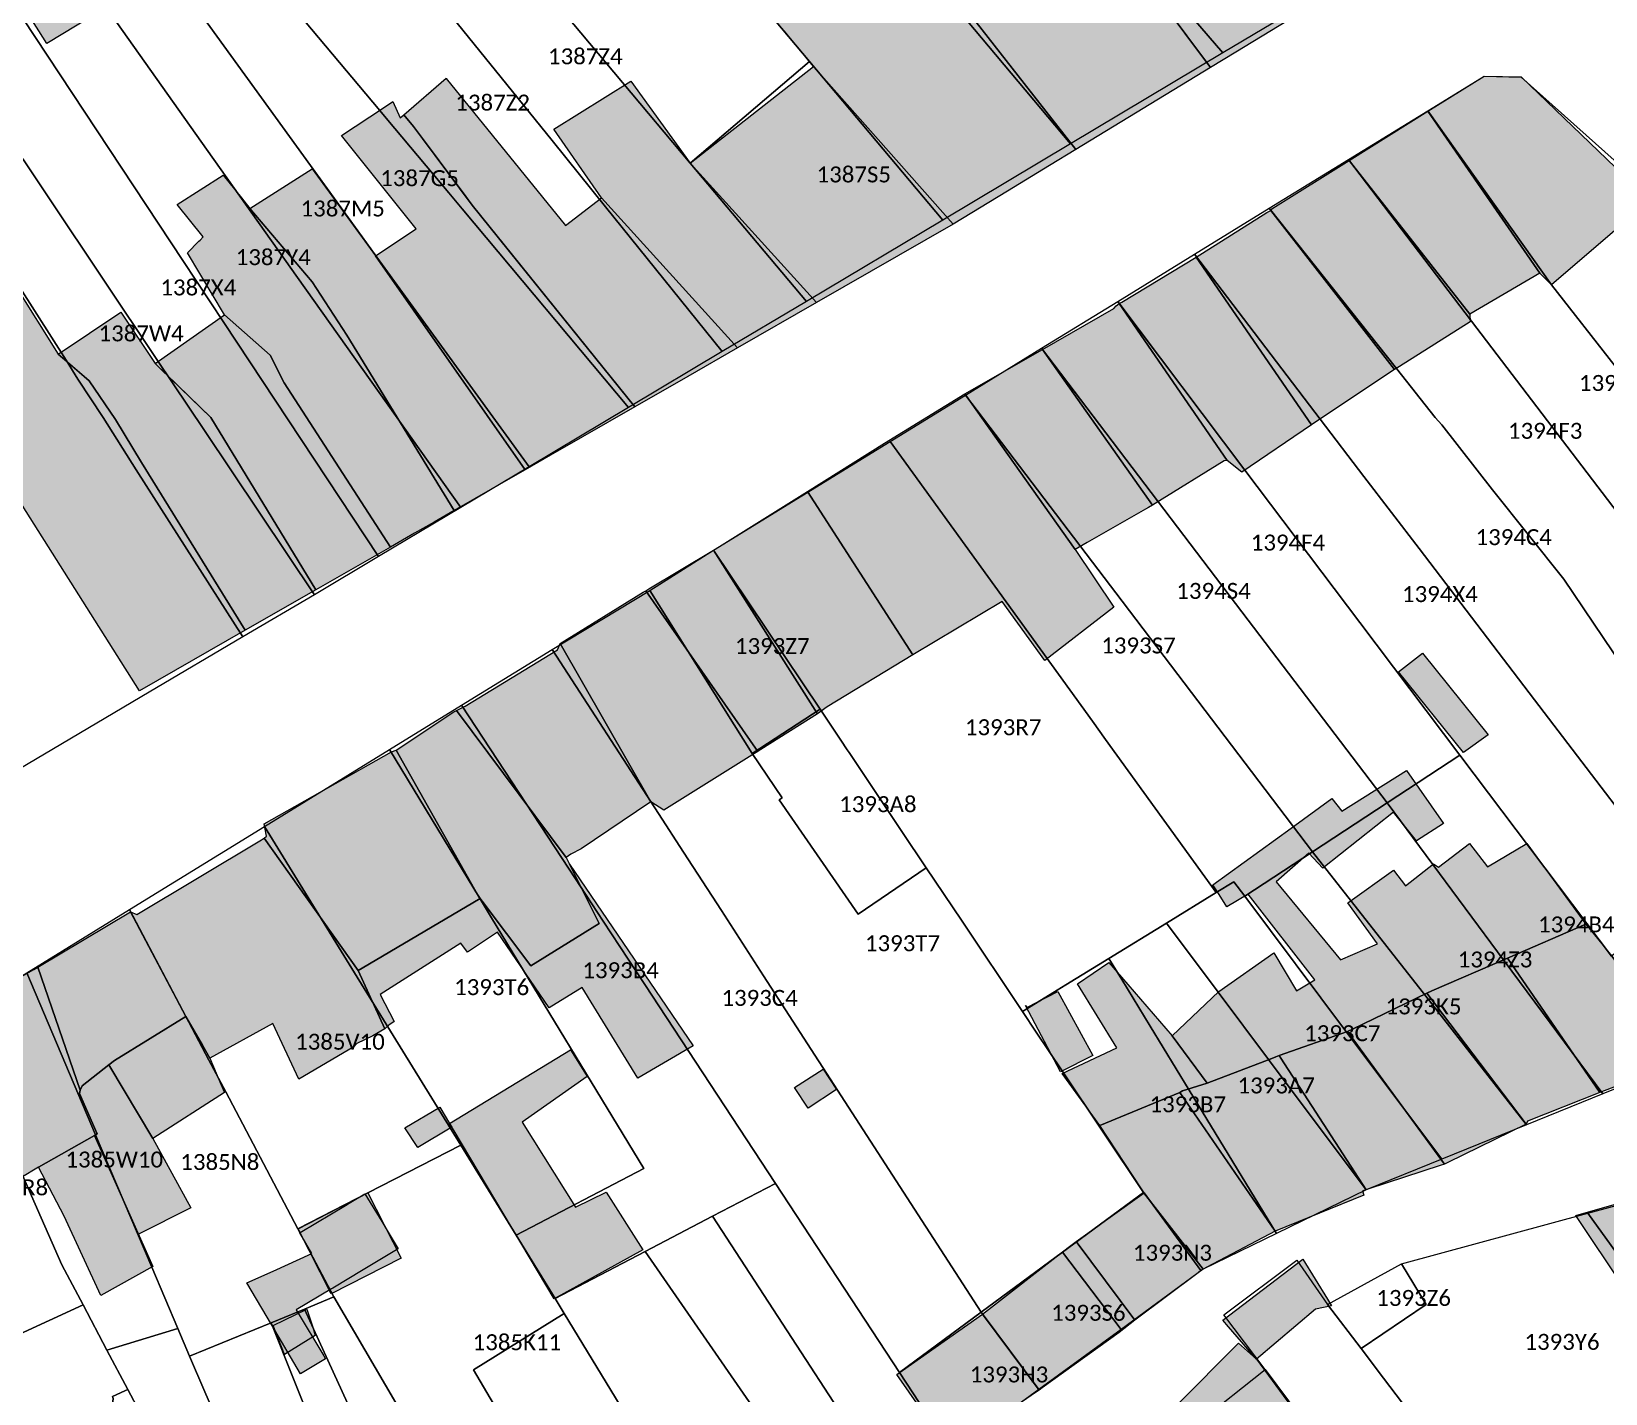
# Model space of a CAD drawing. Header units: metres. Extents: x 113120 to 240396, y 120329 to 242116.
# Drawn here: x 113431.6 to 113510.6, y 121769 to 121837.3 of the extents above; entities that cross this region are included whole.
import ezdxf

# ---------------------------------------------------------------- set-up
doc = ezdxf.new("R2010")
doc.units = ezdxf.units.M
doc.header["$LTSCALE"] = 3
for name, color, linetype, lineweight in [('Bpn_CaPa', 78, 'Continuous', 0), ('Bpn_ReBu', 4, 'Continuous', 0), ('Bpt_CaNu', 7, 'Continuous', 0), ('Hachure bâtiment', 11, 'Continuous', 0)]:
    doc.layers.add(name, color=color, linetype=linetype, lineweight=lineweight)
doc.styles.add('Legend', font='')
doc.styles.get('Legend').set_extended_font_data('Calibri')

msp = doc.modelspace()

# ---------------------------------------------------------------- hatches: boundary and pattern name
at = {"layer": 'Hachure bâtiment'}
h = msp.add_hatch(color=256, dxfattribs=at)
h.dxf.hatch_style = 1
h.paths.add_polyline_path([(113464.841, 121847.957), (113467.924, 121844.306), (113469.54, 121842.392), (113470.42, 121843.136), (113471.397, 121843.962), (113466.699, 121849.525)], flags=16)
h.paths.add_polyline_path([(113480.617, 121829.275), (113477.886, 121827.612), (113470.875, 121835.532), (113469.429, 121837.302), (113468.565, 121838.36), (113467.866, 121839.215), (113467.014, 121840.257), (113466.582, 121840.786), (113464.667, 121843.131), (113453.374, 121856.954), (113453.883, 121857.423), (113455.55, 121858.958), (113456.83, 121860.448), (113457.155, 121860.826), (113458.439, 121862.321), (113462.256, 121857.163), (113465.758, 121852.755), (113467.284, 121851.42), (113468.592, 121850.047), (113471.796, 121846.684), (113473.054, 121845.362), (113473.2, 121845.21), (113474.939, 121842.996), (113484.046, 121831.364), (113482.719, 121830.555)])
h = msp.add_hatch(color=256, dxfattribs=at)
h.dxf.hatch_style = 1
h.paths.add_polyline_path([(113481.501, 121847.935), (113490.8, 121835.478), (113484.046, 121831.364), (113474.939, 121842.996), (113473.2, 121845.21), (113472.769, 121845.662), (113467.284, 121851.42), (113466.122, 121852.437), (113465.758, 121852.755), (113465.814, 121852.799), (113472.549, 121857.971), (113474.098, 121857.443), (113474.305, 121857.574), (113475.699, 121858.448), (113477.226, 121856.378), (113483.139, 121848.361)])
h.paths.add_polyline_path([(113464.841, 121847.957), (113467.924, 121844.306), (113469.54, 121842.392), (113470.42, 121843.136), (113471.397, 121843.962), (113466.699, 121849.525)], flags=16)
h = msp.add_hatch(color=256, dxfattribs=at)
h.dxf.hatch_style = 1
h.paths.add_polyline_path([(113492.972, 121848.818), (113493.812, 121849.318), (113499.437, 121843.102), (113499.44, 121840.741), (113492.07, 121836.252), (113490.8, 121835.478), (113490.797, 121835.482), (113481.839, 121847.482), (113481.723, 121847.636), (113481.501, 121847.935), (113483.139, 121848.361), (113489.98, 121852.99)])
h = msp.add_hatch(color=256, dxfattribs=at)
h.dxf.hatch_style = 1
h.paths.add_polyline_path([(113434.357, 121841.695), (113436.183, 121838.968), (113432.416, 121836.673), (113430.571, 121839.612), (113432.41, 121840.721)])
h = msp.add_hatch(color=256, dxfattribs=at)
h.dxf.hatch_style = 1
h.paths.add_polyline_path([(113424.021, 121835.007), (113425.995, 121832.238), (113428.657, 121827.992), (113432.98, 121821.096), (113433.527, 121820.623), (113434.537, 121819.75), (113435.857, 121817.811), (113437.165, 121815.655), (113442.368, 121807.246), (113442.37, 121807.243), (113437.062, 121804.198), (113419.266, 121832.325)])
h = msp.add_hatch(color=256, dxfattribs=at)
h.dxf.hatch_style = 1
h.paths.add_polyline_path([(113477.886, 121827.612), (113471.035, 121823.683), (113464.684, 121830.672), (113470.875, 121835.532)])
h = msp.add_hatch(color=256, dxfattribs=at)
h.dxf.hatch_style = 1
h.paths.add_polyline_path([(113506.375, 121834.999), (113512.841, 121828.801), (113507.896, 121824.571), (113507.322, 121825.157), (113501.705, 121833.286), (113504.519, 121835.047)])
h = msp.add_hatch(color=256, dxfattribs=at)
h.dxf.hatch_style = 1
h.paths.add_polyline_path([(113452.455, 121834.928), (113458.43, 121827.55), (113460.242, 121828.932), (113467.07, 121821.409), (113464.566, 121819.973), (113461.906, 121818.447), (113456.043, 121825.73), (113453.757, 121828.571), (113451.263, 121831.914), (113450.811, 121832.52), (113450.323, 121833.103), (113452.452, 121834.932)])
h = msp.add_hatch(color=256, dxfattribs=at)
h.dxf.hatch_style = 1
h.paths.add_polyline_path([(113467.07, 121821.409), (113460.242, 121828.932), (113457.855, 121832.381), (113461.718, 121834.783), (113464.684, 121830.672), (113471.034, 121823.682)])
h = msp.add_hatch(color=256, dxfattribs=at)
h.dxf.hatch_style = 1
h.paths.add_polyline_path([(113457.68, 121816.023), (113456.416, 121815.298), (113448.905, 121826.034), (113450.941, 121827.374), (113447.192, 121832.06), (113449.312, 121833.46), (113449.771, 121833.763), (113450.136, 121832.943), (113450.323, 121833.103), (113450.811, 121832.52), (113453.428, 121829.011), (113453.757, 121828.571), (113461.906, 121818.447), (113459.285, 121816.944)])
h = msp.add_hatch(color=256, dxfattribs=at)
h.dxf.hatch_style = 1
h.paths.add_polyline_path([(113507.322, 121825.157), (113503.808, 121823.1), (113497.756, 121830.814), (113501.705, 121833.286)])
h = msp.add_hatch(color=256, dxfattribs=at)
h.dxf.hatch_style = 1
h.paths.add_polyline_path([(113456.416, 121815.298), (113456.023, 121815.073), (113452.846, 121813.251), (113447.472, 121822.04), (113445.727, 121824.718), (113442.6, 121828.409), (113445.724, 121830.392), (113448.905, 121826.034)])
h = msp.add_hatch(color=256, dxfattribs=at)
h.dxf.hatch_style = 1
h.paths.add_polyline_path([(113503.808, 121823.1), (113503.83, 121822.715), (113500.272, 121820.474), (113500.023, 121820.33), (113493.828, 121828.294), (113493.923, 121828.416), (113497.756, 121830.814)])
h = msp.add_hatch(color=256, dxfattribs=at)
h.dxf.hatch_style = 1
h.paths.add_polyline_path([(113449.649, 121811.418), (113444.313, 121819.655), (113443.627, 121821.036), (113441.334, 121823.071), (113439.465, 121826.172), (113440.042, 121826.761), (113440.101, 121826.821), (113440.264, 121826.988), (113438.961, 121828.599), (113441.263, 121830.077), (113442.174, 121828.94), (113442.6, 121828.409), (113445.727, 121824.718), (113447.472, 121822.04), (113452.846, 121813.251), (113451.841, 121812.674), (113450.859, 121812.111)])
h = msp.add_hatch(color=256, dxfattribs=at)
h.dxf.hatch_style = 1
h.paths.add_polyline_path([(113500.023, 121820.33), (113499.898, 121820.246), (113495.86, 121817.543), (113490.082, 121825.968), (113493.619, 121828.194), (113493.828, 121828.294)])
h = msp.add_hatch(color=256, dxfattribs=at)
h.dxf.hatch_style = 1
h.paths.add_polyline_path([(113495.86, 121817.543), (113492.364, 121815.179), (113491.636, 121815.756), (113486.214, 121823.629), (113486.343, 121823.707), (113490.082, 121825.968)])
h = msp.add_hatch(color=256, dxfattribs=at)
h.dxf.hatch_style = 1
h.paths.add_polyline_path([(113445.911, 121809.273), (113442.37, 121807.243), (113437.165, 121815.655), (113435.857, 121817.811), (113434.537, 121819.75), (113432.98, 121821.096), (113436.119, 121823.196), (113437.841, 121820.623), (113438.116, 121820.357), (113440.636, 121817.912)])
h = msp.add_hatch(color=256, dxfattribs=at)
h.dxf.hatch_style = 1
h.paths.add_polyline_path([(113491.636, 121815.756), (113491.482, 121815.747), (113488.024, 121813.608), (113487.878, 121813.52), (113482.359, 121821.333), (113485.949, 121823.393), (113486.067, 121823.526), (113486.214, 121823.629)])
h = msp.add_hatch(color=256, dxfattribs=at)
h.dxf.hatch_style = 1
h.paths.add_polyline_path([(113441.334, 121823.071), (113443.627, 121821.036), (113444.313, 121819.655), (113449.649, 121811.418), (113445.911, 121809.273), (113440.636, 121817.912), (113437.841, 121820.623)])
h = msp.add_hatch(color=256, dxfattribs=at)
h.dxf.hatch_style = 1
h.paths.add_polyline_path([(113487.878, 121813.52), (113487.681, 121813.406), (113487.53, 121813.32), (113484.61, 121811.643), (113484.012, 121811.299), (113478.469, 121819.1), (113482.359, 121821.333)])
h = msp.add_hatch(color=256, dxfattribs=at)
h.dxf.hatch_style = 1
h.paths.add_polyline_path([(113484.012, 121811.299), (113485.953, 121808.395), (113482.475, 121805.722), (113480.336, 121808.693), (113475.869, 121806.007), (113470.579, 121814.208), (113474.439, 121816.628), (113478.469, 121819.1)])
h = msp.add_hatch(color=256, dxfattribs=at)
h.dxf.hatch_style = 1
h.paths.add_polyline_path([(113475.869, 121806.007), (113471.562, 121803.397), (113471.084, 121803.053), (113465.862, 121811.266), (113466.161, 121811.438), (113470.579, 121814.208)])
h = msp.add_hatch(color=256, dxfattribs=at)
h.dxf.hatch_style = 1
h.paths.add_polyline_path([(113471.084, 121803.053), (113468.236, 121801.255), (113468.09, 121801.163), (113462.46, 121809.229), (113462.614, 121809.323), (113465.862, 121811.266)])
h = msp.add_hatch(color=256, dxfattribs=at)
h.dxf.hatch_style = 1
h.paths.add_polyline_path([(113468.09, 121801.163), (113467.917, 121801.055), (113463.361, 121798.212), (113462.719, 121798.639), (113458.173, 121806.575), (113462.332, 121809.15), (113462.46, 121809.229)])
h = msp.add_hatch(color=256, dxfattribs=at)
h.dxf.hatch_style = 1
h.paths.add_polyline_path([(113462.719, 121798.639), (113461.284, 121797.668), (113459.223, 121796.275), (113458.697, 121796.013), (113458.475, 121795.845), (113452.973, 121803.224), (113453.141, 121803.308), (113453.408, 121803.441), (113458.037, 121806.257), (113458.173, 121806.575)])
h = msp.add_hatch(color=256, dxfattribs=at)
h.dxf.hatch_style = 1
h.paths.add_polyline_path([(113504.717, 121802.001), (113503.484, 121801.118), (113500.225, 121805.151), (113501.434, 121806.101)])
h = msp.add_hatch(color=256, dxfattribs=at)
h.dxf.hatch_style = 1
h.paths.add_polyline_path([(113458.475, 121795.845), (113458.641, 121795.514), (113460.131, 121792.538), (113456.699, 121790.409), (113454.262, 121793.652), (113454.151, 121793.781), (113454.014, 121793.987), (113449.935, 121801.221), (113452.831, 121803.145), (113452.973, 121803.224)])
h = msp.add_hatch(color=256, dxfattribs=at)
h.dxf.hatch_style = 1
h.paths.add_polyline_path([(113454.014, 121793.987), (113454.151, 121793.781), (113448.236, 121790.293), (113448.03, 121790.17), (113443.312, 121796.809), (113443.429, 121796.918), (113443.317, 121797.53), (113449.712, 121801.152), (113449.935, 121801.221)])
h = msp.add_hatch(color=256, dxfattribs=at)
h.dxf.hatch_style = 1
h.paths.add_polyline_path([(113502.484, 121797.551), (113501.134, 121796.684), (113499.984, 121798.118), (113496.435, 121795.309), (113495.734, 121796.068), (113494.084, 121794.618), (113497.317, 121790.718), (113499.167, 121791.518), (113497.685, 121793.566), (113499.984, 121795.201), (113500.584, 121794.418), (113501.98, 121795.522), (113502.234, 121795.351), (113503.784, 121796.551), (113504.684, 121795.368), (113506.667, 121796.551), (113509.623, 121792.504), (113505.688, 121790.794), (113501.897, 121789.147), (113501.651, 121789.031), (113497.912, 121787.227), (113497.661, 121787.112), (113494.236, 121785.904), (113494.076, 121785.84), (113493.865, 121785.76), (113490.62, 121784.52), (113488.867, 121786.901), (113491.217, 121789.118), (113493.967, 121791.068), (113495.117, 121789.151), (113496.034, 121789.701), (113492.684, 121794.001), (113491.617, 121793.368), (113491.138, 121794.121), (113490.917, 121794.468), (113494.837, 121797.314), (113496.884, 121798.801), (113497.384, 121798.168), (113500.634, 121800.201)])
h = msp.add_hatch(color=256, dxfattribs=at)
h.dxf.hatch_style = 1
h.paths.add_polyline_path([(113448.03, 121790.17), (113449.369, 121787.251), (113448.766, 121786.903), (113447.961, 121786.508), (113447.816, 121786.345), (113445.051, 121784.718), (113443.746, 121787.509), (113440.588, 121785.777), (113440.217, 121786.425), (113439.387, 121787.873), (113436.616, 121793.126), (113436.933, 121792.99), (113443.106, 121796.687), (113443.312, 121796.809)])
h = msp.add_hatch(color=256, dxfattribs=at)
h.dxf.hatch_style = 1
h.paths.add_polyline_path([(113464.834, 121786.401), (113462.067, 121784.768), (113459.267, 121789.318), (113457.608, 121788.294), (113455.017, 121792.101), (113453.517, 121791.101), (113453.184, 121791.551), (113449.134, 121788.968), (113449.834, 121787.618), (113449.564, 121787.438), (113449.369, 121787.251), (113448.03, 121790.17), (113448.236, 121790.293), (113454.151, 121793.781), (113454.262, 121793.652), (113456.699, 121790.409), (113460.131, 121792.538), (113458.641, 121795.514)])
h = msp.add_hatch(color=256, dxfattribs=at)
h.dxf.hatch_style = 1
h.paths.add_polyline_path([(113439.387, 121787.873), (113435.805, 121785.658), (113435.529, 121785.436), (113434.193, 121784.397), (113434.081, 121784.164), (113431.97, 121790.345), (113436.616, 121793.126)])
h = msp.add_hatch(color=256, dxfattribs=at)
h.dxf.hatch_style = 1
h.paths.add_polyline_path([(113510.922, 121790.892), (113514.481, 121786.182), (113514.743, 121785.746), (113510.32, 121784.063), (113505.688, 121790.794), (113509.623, 121792.504)])
h = msp.add_hatch(color=256, dxfattribs=at)
h.dxf.hatch_style = 1
h.paths.add_polyline_path([(113510.32, 121784.063), (113506.695, 121782.619), (113506.627, 121782.46), (113501.651, 121789.031), (113501.897, 121789.147), (113505.688, 121790.794)])
h = msp.add_hatch(color=256, dxfattribs=at)
h.dxf.hatch_style = 1
h.paths.add_polyline_path([(113434.081, 121784.164), (113434.045, 121784.011), (113434.934, 121781.975), (113434.8, 121781.9), (113431.989, 121780.315), (113431.104, 121779.776), (113427.848, 121787.579), (113428.094, 121788.155), (113431.761, 121790.22), (113431.97, 121790.345)])
h = msp.add_hatch(color=256, dxfattribs=at)
h.dxf.hatch_style = 1
h.paths.add_polyline_path([(113488.867, 121786.901), (113490.62, 121784.52), (113489.393, 121784.146), (113489.255, 121784.061), (113485.235, 121782.396), (113483.35, 121785.015), (113486.093, 121786.298), (113484.123, 121789.51), (113485.694, 121790.577)])
h = msp.add_hatch(color=256, dxfattribs=at)
h.dxf.hatch_style = 1
h.paths.add_polyline_path([(113484.884, 121785.918), (113483.267, 121785.094), (113481.519, 121788.411), (113481.584, 121788.318), (113483.134, 121789.118)])
h = msp.add_hatch(color=256, dxfattribs=at)
h.dxf.hatch_style = 1
h.paths.add_polyline_path([(113506.627, 121782.46), (113502.706, 121780.55), (113502.532, 121780.465), (113497.661, 121787.112), (113497.912, 121787.227), (113501.651, 121789.031)])
h = msp.add_hatch(color=256, dxfattribs=at)
h.dxf.hatch_style = 1
h.paths.add_polyline_path([(113440.217, 121786.425), (113440.588, 121785.777), (113441.137, 121784.469), (113441.334, 121784.051), (113437.734, 121781.751), (113435.529, 121785.436), (113435.805, 121785.658), (113439.387, 121787.873)])
h = msp.add_hatch(color=256, dxfattribs=at)
h.dxf.hatch_style = 1
h.paths.add_polyline_path([(113502.532, 121780.465), (113502.32, 121780.395), (113498.74, 121779.22), (113498.597, 121779.173), (113494.321, 121785.777), (113494.236, 121785.904), (113497.661, 121787.112)])
h = msp.add_hatch(color=256, dxfattribs=at)
h.dxf.hatch_style = 1
h.paths.add_polyline_path([(113459.517, 121784.851), (113456.267, 121782.568), (113458.934, 121778.301), (113460.484, 121779.051), (113462.317, 121776.168), (113457.867, 121773.701), (113452.849, 121782.125), (113452.734, 121782.318), (113452.619, 121782.502), (113458.684, 121786.201)])
h = msp.add_hatch(color=256, dxfattribs=at)
h.dxf.hatch_style = 1
h.paths.add_polyline_path([(113435.529, 121785.436), (113437.734, 121781.751), (113439.635, 121778.264), (113437.005, 121776.945), (113434.8, 121781.9), (113434.934, 121781.975), (113434.045, 121784.011), (113434.081, 121784.164), (113434.193, 121784.397)])
h = msp.add_hatch(color=256, dxfattribs=at)
h.dxf.hatch_style = 1
h.paths.add_polyline_path([(113494.321, 121785.777), (113498.597, 121779.173), (113498.428, 121779.118), (113498.487, 121778.902), (113494.033, 121777.101), (113489.255, 121784.061), (113489.393, 121784.146), (113490.62, 121784.52), (113493.865, 121785.76), (113494.076, 121785.84), (113494.236, 121785.904)])
h = msp.add_hatch(color=256, dxfattribs=at)
h.dxf.hatch_style = 1
h.paths.add_polyline_path([(113472.034, 121784.201), (113470.617, 121783.268), (113469.917, 121784.301), (113471.367, 121785.218)])
h = msp.add_hatch(color=256, dxfattribs=at)
h.dxf.hatch_style = 1
h.paths.add_polyline_path([(113494.033, 121777.101), (113490.614, 121775.286), (113490.462, 121775.206), (113490.316, 121775.12), (113487.473, 121779.026), (113487.307, 121779.268), (113485.235, 121782.396), (113489.255, 121784.061)])
h = msp.add_hatch(color=256, dxfattribs=at)
h.dxf.hatch_style = 1
h.paths.add_polyline_path([(113452.619, 121782.502), (113452.734, 121782.318), (113451.034, 121781.301), (113450.375, 121782.285), (113452.134, 121783.318)])
h = msp.add_hatch(color=256, dxfattribs=at)
h.dxf.hatch_style = 1
h.paths.add_polyline_path([(113437.725, 121775.327), (113435.117, 121773.868), (113433.284, 121777.851), (113431.989, 121780.315), (113434.8, 121781.9)])
h = msp.add_hatch(color=256, dxfattribs=at)
h.dxf.hatch_style = 1
h.paths.add_polyline_path([(113443.692, 121772.408), (113442.452, 121774.503), (113443.763, 121775.099), (113445.715, 121775.986), (113445.099, 121777.013), (113445.125, 121777.029), (113446.701, 121777.974), (113447.395, 121778.39), (113447.581, 121778.502), (113448.373, 121778.977), (113449.213, 121777.576), (113449.485, 121777.124), (113450.033, 121776.21), (113448.281, 121775.159), (113446.758, 121774.246), (113446.688, 121774.205), (113444.931, 121773.151), (113446.318, 121770.837), (113446.399, 121770.699), (113445.147, 121769.949)])
h = msp.add_hatch(color=256, dxfattribs=at)
h.dxf.hatch_style = 1
h.paths.add_polyline_path([(113450.184, 121775.751), (113446.684, 121773.951), (113445.017, 121777.218), (113448.517, 121779.018)])
h = msp.add_hatch(color=256, dxfattribs=at)
h.dxf.hatch_style = 1
h.paths.add_polyline_path([(113490.316, 121775.12), (113490.178, 121775.002), (113486.993, 121772.635), (113484.053, 121776.588), (113487.473, 121779.026)])
h = msp.add_hatch(color=256, dxfattribs=at)
h.dxf.hatch_style = 1
h.paths.add_polyline_path([(113525.04, 121757.809), (113515.608, 121769.505), (113511.554, 121774.258), (113509.122, 121777.885), (113514.84, 121779.522), (113529.233, 121760.913), (113529.237, 121760.907)])
h.paths.add_polyline_path([(113509.684, 121764.168), (113507.834, 121762.801), (113505.526, 121765.843), (113507.584, 121767.184)], flags=16)
h = msp.add_hatch(color=256, dxfattribs=at)
h.dxf.hatch_style = 1
h.paths.add_polyline_path([(113486.993, 121772.635), (113486.212, 121772.015), (113482.353, 121769.243), (113482.195, 121769.129), (113479.362, 121772.938), (113483.652, 121776.276), (113484.053, 121776.588)])
h = msp.add_hatch(color=256, dxfattribs=at)
h.dxf.hatch_style = 1
h.paths.add_polyline_path([(113491.695, 121772.299), (113491.408, 121772.629), (113495.422, 121775.701), (113496.657, 121773.689), (113496.867, 121773.346), (113496.062, 121773.183), (113493.109, 121770.67)])
h = msp.add_hatch(color=256, dxfattribs=at)
h.dxf.hatch_style = 1
h.paths.add_polyline_path([(113445.76, 121772.283), (113445.884, 121771.868), (113444.334, 121770.918), (113443.767, 121772.367), (113445.45, 121773.185)], flags=17)
h = msp.add_hatch(color=256, dxfattribs=at)
h.dxf.hatch_style = 1
h.paths.add_polyline_path([(113482.195, 121769.129), (113482.012, 121768.997), (113477.718, 121766.029), (113477.708, 121766.022), (113477.642, 121766.192), (113475.055, 121769.908), (113479.362, 121772.938)])
h = msp.add_hatch(color=256, dxfattribs=at)
h.dxf.hatch_style = 1
h.paths.add_polyline_path([(113493.109, 121770.67), (113496.792, 121765.649), (113493.022, 121762.959), (113489.675, 121767.117), (113489.087, 121768.348), (113492.192, 121771.487)])

# ---------------------------------------------------------------- linework, layer by layer
at = {"layer": 'Bpn_CaPa'}
for points in [[(113473.9, 121856.542), (113481.743, 121863.141), (113490.32, 121853.042), (113499.318, 121842.467), (113498.935, 121840.7), (113491.421, 121836.212), (113481.646, 121847.554), (113473.9, 121856.542)], [(113477.368, 121827.817), (113470.685, 121835.775), (113466.81, 121840.388), (113462.774, 121845.195), (113454.448, 121855.11), (113452.846, 121857.017), (113458.518, 121861.767), (113462.536, 121856.975), (113465.974, 121852.875), (113468.498, 121849.866), (113473.65, 121843.721), (113475.198, 121841.875), (113483.776, 121831.645), (113477.368, 121827.817)], [(113473.9, 121856.542), (113481.646, 121847.554), (113491.421, 121836.212), (113483.776, 121831.645), (113475.198, 121841.875), (113473.65, 121843.721), (113468.498, 121849.866), (113465.974, 121852.875), (113472.915, 121857.684), (113473.9, 121856.542)], [(113470.685, 121835.775), (113464.696, 121830.679), (113461.299, 121834.729), (113449.35, 121848.976), (113448.097, 121850.469), (113454.448, 121855.11), (113462.774, 121845.195), (113466.81, 121840.388), (113470.685, 121835.775)], [(113470.52, 121823.737), (113466.296, 121821.22), (113460.446, 121828.478), (113457.763, 121831.808), (113445.399, 121847.121), (113444.594, 121848.146), (113448.097, 121850.469), (113449.35, 121848.976), (113461.299, 121834.729), (113464.696, 121830.679), (113470.52, 121823.737)], [(113439.521, 121844.782), (113444.594, 121848.146), (113445.399, 121847.121), (113457.763, 121831.808), (113460.446, 121828.478), (113466.296, 121821.22), (113461.592, 121818.417), (113453.251, 121828.381), (113452.582, 121829.18), (113449.875, 121832.413), (113448.762, 121833.744), (113443.676, 121839.818), (113439.521, 121844.782)], [(113439.521, 121844.782), (113443.676, 121839.818), (113448.762, 121833.744), (113449.875, 121832.413), (113452.582, 121829.18), (113453.251, 121828.381), (113461.592, 121818.417), (113456.609, 121815.448), (113448.976, 121825.966), (113448.242, 121826.978), (113440.594, 121837.524), (113436.691, 121842.906), (113439.521, 121844.782)], [(113453.179, 121813.401), (113444.994, 121824.946), (113440.144, 121831.787), (113433.678, 121840.908), (113436.691, 121842.906), (113440.594, 121837.524), (113448.242, 121826.978), (113448.976, 121825.966), (113456.609, 121815.448), (113453.179, 121813.401)], [(113453.179, 121813.401), (113449.047, 121810.941), (113441.295, 121822.677), (113439.24, 121825.788), (113430.601, 121838.867), (113432.27, 121839.974), (113433.678, 121840.908), (113440.144, 121831.787), (113444.994, 121824.946), (113453.179, 121813.401)], [(113449.047, 121810.941), (113445.835, 121809.027), (113440.319, 121817.266), (113437.935, 121820.827), (113427.174, 121836.902), (113428.487, 121837.655), (113430.601, 121838.867), (113439.24, 121825.788), (113441.295, 121822.677), (113449.047, 121810.941)], [(113445.835, 121809.027), (113442.241, 121806.906), (113436.891, 121815.285), (113435.233, 121817.914), (113433.974, 121819.835), (113433.378, 121820.787), (113424.184, 121835.187), (113427.174, 121836.902), (113437.935, 121820.827), (113440.319, 121817.266), (113445.835, 121809.027)], [(113470.52, 121823.737), (113464.696, 121830.679), (113470.685, 121835.775), (113477.368, 121827.817), (113470.52, 121823.737)], [(113407.86, 121825.825), (113411.763, 121828.063), (113412.582, 121828.533), (113419.414, 121832.451), (113424.184, 121835.187), (113433.378, 121820.787), (113433.974, 121819.835), (113435.233, 121817.914), (113436.891, 121815.285), (113442.241, 121806.906), (113437.548, 121804.135), (113429.651, 121799.48), (113423.716, 121806.655), (113422.896, 121807.647), (113407.86, 121825.825)], [(113527.885, 121815.8), (113521.404, 121808.684), (113520.843, 121808.069), (113518.111, 121811.551), (113514.292, 121816.419), (113507.897, 121824.57), (113501.691, 121833.306), (113504.52, 121835.046), (113506.376, 121834.998), (113516.477, 121825.982), (113519.586, 121823.208), (113527.885, 121815.8)], [(113497.719, 121830.862), (113501.691, 121833.306), (113507.897, 121824.57), (113514.292, 121816.419), (113518.111, 121811.551), (113520.843, 121808.069), (113517.701, 121804.619), (113510.705, 121813.807), (113503.893, 121822.753), (113497.719, 121830.862)], [(113497.719, 121830.862), (113503.893, 121822.753), (113510.705, 121813.807), (113517.701, 121804.619), (113514.435, 121801.033), (113508.518, 121809.8), (113504.948, 121814.294), (113502.397, 121817.542), (113502.074, 121817.913), (113500.12, 121820.374), (113493.737, 121828.412), (113497.719, 121830.862)], [(113517.526, 121797.334), (113518.2, 121796.527), (113515.048, 121794.086), (113514.664, 121793.788), (113507.055, 121803.753), (113501.258, 121811.345), (113498.495, 121814.964), (113496.3, 121817.839), (113489.988, 121826.105), (113493.737, 121828.412), (113500.12, 121820.374), (113502.074, 121817.913), (113502.397, 121817.542), (113504.948, 121814.294), (113508.518, 121809.8), (113514.435, 121801.033), (113517.526, 121797.334)], [(113489.988, 121826.105), (113496.3, 121817.839), (113498.495, 121814.964), (113501.258, 121811.345), (113507.055, 121803.753), (113514.664, 121793.788), (113510.92, 121790.889), (113509.683, 121792.529), (113503.306, 121800.981), (113498.284, 121807.639), (113492.518, 121815.282), (113486.14, 121823.737), (113489.988, 121826.105)], [(113499.651, 121798.582), (113492.684, 121807.75), (113482.321, 121821.387), (113486.14, 121823.737), (113492.518, 121815.282), (113498.284, 121807.639), (113503.306, 121800.981), (113499.651, 121798.582)], [(113495.914, 121796.131), (113489.163, 121805.019), (113486.361, 121808.707), (113478.51, 121819.042), (113482.321, 121821.387), (113492.684, 121807.75), (113499.651, 121798.582), (113495.914, 121796.131)], [(113495.914, 121796.131), (113492.509, 121793.896), (113491.962, 121794.625), (113491.083, 121794.085), (113485.528, 121801.763), (113484.868, 121802.675), (113474.716, 121816.707), (113478.51, 121819.042), (113486.361, 121808.707), (113489.163, 121805.019), (113495.914, 121796.131)], [(113488.588, 121792.555), (113485.702, 121790.784), (113483.544, 121789.46), (113481.358, 121788.119), (113478.297, 121792.692), (113476.538, 121795.319), (113475.317, 121797.142), (113472.659, 121801.114), (113472.569, 121801.247), (113472.247, 121801.729), (113472.013, 121802.078), (113471.807, 121802.386), (113471.205, 121803.285), (113465.865, 121811.262), (113474.716, 121816.707), (113484.868, 121802.675), (113485.528, 121801.763), (113491.083, 121794.085), (113488.588, 121792.555)], [(113465.865, 121811.262), (113471.205, 121803.285), (113467.794, 121801.062), (113462.671, 121809.237), (113465.865, 121811.262)], [(113457.772, 121806.282), (113462.671, 121809.237), (113467.794, 121801.062), (113469.306, 121798.836), (113469.149, 121798.734), (113473.112, 121793.001), (113476.538, 121795.319), (113478.297, 121792.692), (113481.358, 121788.119), (113482.054, 121787.08), (113483.354, 121785.137), (113487.435, 121779.042), (113483.364, 121776.037), (113479.293, 121773.031), (113468.368, 121789.911), (113466.254, 121793.177), (113464.352, 121796.116), (113463.101, 121798.049), (113457.772, 121806.282)], [(113457.772, 121806.282), (113463.101, 121798.049), (113464.352, 121796.116), (113466.254, 121793.177), (113468.368, 121789.911), (113479.293, 121773.031), (113475.188, 121770.001), (113468.964, 121779.489), (113462.411, 121789.479), (113460.326, 121792.658), (113458.623, 121795.254), (113453.224, 121803.484), (113457.772, 121806.282)], [(113455.956, 121776.905), (113462.359, 121780.245), (113454.722, 121792.821), (113454.115, 121793.82), (113449.601, 121801.254), (113453.224, 121803.484), (113458.623, 121795.254), (113460.326, 121792.658), (113462.411, 121789.479), (113468.964, 121779.489), (113465.814, 121777.845), (113462.436, 121776.084), (113457.914, 121773.726), (113455.956, 121776.905)], [(113467.794, 121801.062), (113471.205, 121803.285), (113471.807, 121802.386), (113472.013, 121802.078), (113472.247, 121801.729), (113472.569, 121801.247), (113472.659, 121801.114), (113475.317, 121797.142), (113476.538, 121795.319), (113473.112, 121793.001), (113469.149, 121798.734), (113469.306, 121798.836), (113467.794, 121801.062)], [(113455.956, 121776.905), (113453.178, 121781.414), (113447.852, 121790.062), (113443.334, 121797.398), (113449.601, 121801.254), (113454.115, 121793.82), (113454.722, 121792.821), (113462.359, 121780.245), (113455.956, 121776.905)], [(113499.651, 121798.582), (113503.306, 121800.981), (113509.683, 121792.529), (113510.92, 121790.889), (113514.803, 121785.741), (113510.48, 121783.989), (113505.533, 121790.656), (113499.651, 121798.582)], [(113495.914, 121796.131), (113499.651, 121798.582), (113505.533, 121790.656), (113510.48, 121783.989), (113506.646, 121782.435), (113501.596, 121788.88), (113495.914, 121796.131)], [(113436.561, 121793.231), (113443.334, 121797.398), (113447.852, 121790.062), (113453.178, 121781.414), (113448.518, 121779.017), (113445.01, 121777.213), (113441.389, 121784.085), (113440.548, 121785.678), (113436.561, 121793.231)], [(113492.509, 121793.896), (113495.914, 121796.131), (113501.596, 121788.88), (113506.646, 121782.435), (113502.399, 121780.713), (113497.619, 121787.085), (113492.509, 121793.896)], [(113488.588, 121792.555), (113491.083, 121794.085), (113491.962, 121794.625), (113492.509, 121793.896), (113497.619, 121787.085), (113502.399, 121780.713), (113498.598, 121779.172), (113493.709, 121785.709), (113491.185, 121789.083), (113488.588, 121792.555)], [(113445.344, 121773.193), (113443.67, 121772.505), (113439.578, 121770.82), (113438.985, 121772.217), (113437.675, 121775.299), (113434.858, 121781.931), (113431.405, 121790.058), (113436.561, 121793.231), (113440.548, 121785.678), (113441.389, 121784.085), (113445.01, 121777.213), (113446.818, 121773.8), (113445.344, 121773.193)], [(113488.588, 121792.555), (113491.185, 121789.083), (113493.709, 121785.709), (113498.598, 121779.172), (113494.112, 121776.986), (113489.728, 121784.178), (113487.771, 121787.389), (113486.352, 121789.717), (113485.702, 121790.784), (113488.588, 121792.555)], [(113494.112, 121776.986), (113490.435, 121775.194), (113487.435, 121779.042), (113483.354, 121785.137), (113482.054, 121787.08), (113481.358, 121788.119), (113483.544, 121789.46), (113485.702, 121790.784), (113486.352, 121789.717), (113487.771, 121787.389), (113489.728, 121784.178), (113494.112, 121776.986)], [(113435.432, 121771.13), (113434.235, 121773.396), (113433.168, 121775.415), (113431.643, 121778.87), (113431.207, 121779.873), (113427.709, 121787.784), (113431.405, 121790.058), (113434.858, 121781.931), (113437.675, 121775.299), (113438.985, 121772.217), (113435.432, 121771.13)], [(113434.235, 121773.396), (113429.103, 121771.037), (113423.046, 121784.914), (113427.709, 121787.784), (113431.207, 121779.873), (113431.643, 121778.87), (113433.168, 121775.415), (113434.235, 121773.396)], [(113458.372, 121772.961), (113453.823, 121770.149), (113458.817, 121761.65), (113462.543, 121757.583), (113462.489, 121757.215), (113460.654, 121747.67), (113454.442, 121748.892), (113455.893, 121758.099), (113450.45, 121767.601), (113446.818, 121773.8), (113445.01, 121777.213), (113448.518, 121779.017), (113453.178, 121781.414), (113455.956, 121776.905), (113457.914, 121773.726), (113458.372, 121772.961)], [(113477.832, 121765.971), (113481.398, 121760.511), (113485.668, 121754.017), (113486.99, 121752.01), (113488.017, 121751.808), (113486.426, 121742.599), (113481.084, 121743.65), (113482.893, 121751.646), (113478.186, 121758.866), (113476.337, 121761.702), (113465.814, 121777.845), (113468.964, 121779.489), (113475.188, 121770.001), (113477.832, 121765.971)], [(113486.307, 121772.173), (113483.364, 121776.037), (113487.435, 121779.042), (113490.435, 121775.194), (113486.307, 121772.173)], [(113524.512, 121757.573), (113516.302, 121768.909), (113513.242, 121773.134), (113509.722, 121777.993), (113514.618, 121779.317), (113517.159, 121775.934), (113520.293, 121771.762), (113528.702, 121760.568), (113524.512, 121757.573)], [(113462.436, 121776.084), (113465.814, 121777.845), (113476.337, 121761.702), (113478.186, 121758.866), (113482.893, 121751.646), (113481.084, 121743.65), (113476.407, 121744.57), (113478.075, 121753.45), (113473.647, 121759.858), (113462.436, 121776.084)], [(113498.347, 121771.211), (113501.618, 121773.417), (113500.385, 121775.467), (113509.722, 121777.993), (113513.242, 121773.134), (113516.302, 121768.909), (113512.916, 121766.488), (113509.825, 121764.278), (113507.585, 121767.183), (113503.562, 121764.358), (113499.474, 121769.73), (113498.347, 121771.211)], [(113458.372, 121772.961), (113457.914, 121773.726), (113462.436, 121776.084), (113473.647, 121759.858), (113478.075, 121753.45), (113476.407, 121744.57), (113471.378, 121745.56), (113472.922, 121753.587), (113470.583, 121756.379), (113467.712, 121759.857), (113467.635, 121759.95), (113467.162, 121760.523), (113463.888, 121764.488), (113462.577, 121766.045), (113458.372, 121772.961)], [(113486.307, 121772.173), (113482.178, 121769.152), (113479.293, 121773.031), (113483.364, 121776.037), (113486.307, 121772.173)], [(113510.491, 121747.55), (113508.69, 121749.949), (113505.365, 121754.381), (113504.866, 121755.045), (113503.564, 121756.78), (113501.411, 121759.65), (113497.882, 121764.353), (113496.862, 121765.711), (113495.879, 121767.021), (113493.529, 121770.154), (113491.468, 121772.9), (113495.118, 121775.65), (113496.668, 121773.417), (113498.347, 121771.211), (113499.474, 121769.73), (113503.562, 121764.358), (113505.627, 121761.644), (113506.413, 121760.611), (113514.287, 121750.264), (113510.491, 121747.55)], [(113498.347, 121771.211), (113496.668, 121773.417), (113500.385, 121775.467), (113501.618, 121773.417), (113498.347, 121771.211)], [(113436.476, 121769.155), (113436.331, 121769.089), (113435.705, 121768.802), (113435.75, 121768.699), (113435.676, 121768.138), (113435.59, 121768.144), (113435.376, 121766.675), (113436.533, 121766.458), (113435.661, 121763.064), (113435.609, 121762.861), (113433.469, 121753.019), (113429.502, 121753.8), (113431.32, 121763.705), (113432.056, 121763.561), (113432.153, 121764.051), (113430.815, 121767.116), (113429.348, 121770.478), (113429.103, 121771.037), (113434.235, 121773.396), (113435.432, 121771.13), (113436.476, 121769.155)], [(113445.344, 121773.193), (113446.818, 121773.8), (113450.45, 121767.601), (113455.893, 121758.099), (113454.442, 121748.892), (113450.797, 121749.609), (113452.159, 121758.45), (113448.664, 121765.905), (113445.344, 121773.193)], [(113447.557, 121750.247), (113449.157, 121758.743), (113446.638, 121765.06), (113445.979, 121766.714), (113443.67, 121772.505), (113445.344, 121773.193), (113448.664, 121765.905), (113452.159, 121758.45), (113450.797, 121749.609), (113447.557, 121750.247)], [(113458.372, 121772.961), (113462.577, 121766.045), (113463.888, 121764.488), (113467.162, 121760.523), (113467.635, 121759.95), (113467.712, 121759.857), (113470.583, 121756.379), (113472.922, 121753.587), (113471.378, 121745.56), (113467.679, 121746.287), (113460.654, 121747.67), (113462.489, 121757.215), (113462.543, 121757.583), (113458.817, 121761.65), (113453.823, 121770.149), (113458.372, 121772.961)], [(113477.832, 121765.971), (113475.188, 121770.001), (113479.293, 121773.031), (113482.178, 121769.152), (113477.832, 121765.971)], [(113437.689, 121752.189), (113439.446, 121762.106), (113438.907, 121762.213), (113438.93, 121762.331), (113439.254, 121763.979), (113438.263, 121765.773), (113436.476, 121769.155), (113435.432, 121771.13), (113438.985, 121772.217), (113439.578, 121770.82), (113440.334, 121769.04), (113444.3, 121759.939), (113442.538, 121751.235), (113437.689, 121752.189)], [(113447.557, 121750.247), (113442.538, 121751.235), (113444.3, 121759.939), (113440.334, 121769.04), (113439.578, 121770.82), (113443.67, 121772.505), (113445.979, 121766.714), (113446.638, 121765.06), (113449.157, 121758.743), (113447.557, 121750.247)], [(113493.258, 121762.935), (113490.21, 121767.515), (113493.529, 121770.154), (113495.879, 121767.021), (113496.862, 121765.711), (113493.258, 121762.935)], [(113438.93, 121762.331), (113435.661, 121763.064), (113436.533, 121766.458), (113435.376, 121766.675), (113435.59, 121768.144), (113435.676, 121768.138), (113435.75, 121768.699), (113435.705, 121768.802), (113436.331, 121769.089), (113436.476, 121769.155), (113438.263, 121765.773), (113439.254, 121763.979), (113438.93, 121762.331)]]:
    msp.add_lwpolyline(points, close=True, dxfattribs=at)
at = {"layer": 'Bpn_ReBu'}
for points in [[(113481.501, 121847.935), (113490.8, 121835.478), (113484.046, 121831.364), (113474.939, 121842.996), (113473.2, 121845.21), (113472.769, 121845.662), (113467.284, 121851.42), (113466.122, 121852.437), (113465.758, 121852.755), (113465.814, 121852.799), (113472.549, 121857.971), (113474.098, 121857.443), (113474.305, 121857.574), (113475.699, 121858.448), (113477.226, 121856.378), (113483.139, 121848.361), (113481.501, 121847.935)], [(113492.972, 121848.818), (113493.812, 121849.318), (113499.437, 121843.102), (113499.44, 121840.741), (113492.07, 121836.252), (113490.8, 121835.478), (113490.797, 121835.482), (113481.839, 121847.482), (113481.723, 121847.636), (113481.501, 121847.935), (113483.139, 121848.361), (113489.98, 121852.99), (113492.972, 121848.818)], [(113434.357, 121841.695), (113436.183, 121838.968), (113432.416, 121836.673), (113430.571, 121839.612), (113432.41, 121840.721), (113434.357, 121841.695)], [(113424.021, 121835.007), (113425.995, 121832.238), (113428.657, 121827.992), (113432.98, 121821.096), (113433.527, 121820.623), (113434.537, 121819.75), (113435.857, 121817.811), (113437.165, 121815.655), (113442.368, 121807.246), (113442.37, 121807.243), (113437.062, 121804.198), (113419.266, 121832.325), (113424.021, 121835.007)], [(113477.886, 121827.612), (113471.035, 121823.683), (113464.684, 121830.672), (113470.875, 121835.532), (113477.886, 121827.612)], [(113506.375, 121834.999), (113512.841, 121828.801), (113507.896, 121824.571), (113507.322, 121825.157), (113501.705, 121833.286), (113504.519, 121835.047), (113506.375, 121834.999)], [(113452.455, 121834.928), (113458.43, 121827.55), (113460.242, 121828.932), (113467.07, 121821.409), (113464.566, 121819.973), (113461.906, 121818.447), (113456.043, 121825.73), (113453.757, 121828.571), (113451.263, 121831.914), (113450.811, 121832.52), (113450.323, 121833.103), (113452.452, 121834.932), (113452.455, 121834.928)], [(113467.07, 121821.409), (113460.242, 121828.932), (113457.855, 121832.381), (113461.718, 121834.783), (113464.684, 121830.672), (113471.034, 121823.682), (113467.07, 121821.409)], [(113457.68, 121816.023), (113456.416, 121815.298), (113448.905, 121826.034), (113450.941, 121827.374), (113447.192, 121832.06), (113449.312, 121833.46), (113449.771, 121833.763), (113450.136, 121832.943), (113450.323, 121833.103), (113450.811, 121832.52), (113453.428, 121829.011), (113453.757, 121828.571), (113461.906, 121818.447), (113459.285, 121816.944), (113457.68, 121816.023)], [(113507.322, 121825.157), (113503.808, 121823.1), (113497.756, 121830.814), (113501.705, 121833.286), (113507.322, 121825.157)], [(113456.416, 121815.298), (113456.023, 121815.073), (113452.846, 121813.251), (113447.472, 121822.04), (113445.727, 121824.718), (113442.6, 121828.409), (113445.724, 121830.392), (113448.905, 121826.034), (113456.416, 121815.298)], [(113503.808, 121823.1), (113503.83, 121822.715), (113500.272, 121820.474), (113500.023, 121820.33), (113493.828, 121828.294), (113493.923, 121828.416), (113497.756, 121830.814), (113503.808, 121823.1)], [(113449.649, 121811.418), (113444.313, 121819.655), (113443.627, 121821.036), (113441.334, 121823.071), (113439.465, 121826.172), (113440.042, 121826.761), (113440.101, 121826.821), (113440.264, 121826.988), (113438.961, 121828.599), (113441.263, 121830.077), (113442.174, 121828.94), (113442.6, 121828.409), (113445.727, 121824.718), (113447.472, 121822.04), (113452.846, 121813.251), (113451.841, 121812.674), (113450.859, 121812.111), (113449.649, 121811.418)], [(113500.023, 121820.33), (113499.898, 121820.246), (113495.86, 121817.543), (113490.082, 121825.968), (113493.619, 121828.194), (113493.828, 121828.294), (113500.023, 121820.33)], [(113495.86, 121817.543), (113492.364, 121815.179), (113491.636, 121815.756), (113486.214, 121823.629), (113486.343, 121823.707), (113490.082, 121825.968), (113495.86, 121817.543)], [(113445.911, 121809.273), (113442.37, 121807.243), (113437.165, 121815.655), (113435.857, 121817.811), (113434.537, 121819.75), (113432.98, 121821.096), (113436.119, 121823.196), (113437.841, 121820.623), (113438.116, 121820.357), (113440.636, 121817.912), (113445.911, 121809.273)], [(113491.636, 121815.756), (113491.482, 121815.747), (113488.024, 121813.608), (113487.878, 121813.52), (113482.359, 121821.333), (113485.949, 121823.393), (113486.067, 121823.526), (113486.214, 121823.629), (113491.636, 121815.756)], [(113441.334, 121823.071), (113443.627, 121821.036), (113444.313, 121819.655), (113449.649, 121811.418), (113445.911, 121809.273), (113440.636, 121817.912), (113437.841, 121820.623), (113441.334, 121823.071)], [(113487.878, 121813.52), (113487.681, 121813.406), (113487.53, 121813.32), (113484.61, 121811.643), (113484.012, 121811.299), (113478.469, 121819.1), (113482.359, 121821.333), (113487.878, 121813.52)], [(113484.012, 121811.299), (113485.953, 121808.395), (113482.475, 121805.722), (113480.336, 121808.693), (113475.869, 121806.007), (113470.579, 121814.208), (113474.439, 121816.628), (113478.469, 121819.1), (113484.012, 121811.299)], [(113475.869, 121806.007), (113471.562, 121803.397), (113471.084, 121803.053), (113465.862, 121811.266), (113466.161, 121811.438), (113470.579, 121814.208), (113475.869, 121806.007)], [(113471.084, 121803.053), (113468.236, 121801.255), (113468.09, 121801.163), (113462.46, 121809.229), (113462.614, 121809.323), (113465.862, 121811.266), (113471.084, 121803.053)], [(113468.09, 121801.163), (113467.917, 121801.055), (113463.361, 121798.212), (113462.719, 121798.639), (113458.173, 121806.575), (113462.332, 121809.15), (113462.46, 121809.229), (113468.09, 121801.163)], [(113462.719, 121798.639), (113461.284, 121797.668), (113459.223, 121796.275), (113458.697, 121796.013), (113458.475, 121795.845), (113452.973, 121803.224), (113453.141, 121803.308), (113453.408, 121803.441), (113458.037, 121806.257), (113458.173, 121806.575), (113462.719, 121798.639)], [(113504.717, 121802.001), (113503.484, 121801.118), (113500.225, 121805.151), (113501.434, 121806.101), (113504.717, 121802.001)], [(113458.475, 121795.845), (113458.641, 121795.514), (113460.131, 121792.538), (113456.699, 121790.409), (113454.262, 121793.652), (113454.151, 121793.781), (113454.014, 121793.987), (113449.935, 121801.221), (113452.831, 121803.145), (113452.973, 121803.224), (113458.475, 121795.845)], [(113454.014, 121793.987), (113454.151, 121793.781), (113448.236, 121790.293), (113448.03, 121790.17), (113443.312, 121796.809), (113443.429, 121796.918), (113443.317, 121797.53), (113449.712, 121801.152), (113449.935, 121801.221), (113454.014, 121793.987)], [(113502.484, 121797.551), (113501.134, 121796.684), (113499.984, 121798.118), (113496.435, 121795.309), (113495.734, 121796.068), (113494.084, 121794.618), (113497.317, 121790.718), (113499.167, 121791.518), (113497.685, 121793.566), (113499.984, 121795.201), (113500.584, 121794.418), (113501.98, 121795.522), (113502.234, 121795.351), (113503.784, 121796.551), (113504.684, 121795.368), (113506.667, 121796.551), (113509.623, 121792.504), (113505.688, 121790.794), (113501.897, 121789.147), (113501.651, 121789.031), (113497.912, 121787.227), (113497.661, 121787.112), (113494.236, 121785.904), (113494.076, 121785.84), (113493.865, 121785.76), (113490.62, 121784.52), (113488.867, 121786.901), (113491.217, 121789.118), (113493.967, 121791.068), (113495.117, 121789.151), (113496.034, 121789.701), (113492.684, 121794.001), (113491.617, 121793.368), (113491.138, 121794.121), (113490.917, 121794.468), (113494.837, 121797.314), (113496.884, 121798.801), (113497.384, 121798.168), (113500.634, 121800.201), (113502.484, 121797.551)], [(113448.03, 121790.17), (113449.369, 121787.251), (113448.766, 121786.903), (113447.961, 121786.508), (113447.816, 121786.345), (113445.051, 121784.718), (113443.746, 121787.509), (113440.588, 121785.777), (113440.217, 121786.425), (113439.387, 121787.873), (113436.616, 121793.126), (113436.933, 121792.99), (113443.106, 121796.687), (113443.312, 121796.809), (113448.03, 121790.17)], [(113464.834, 121786.401), (113462.067, 121784.768), (113459.267, 121789.318), (113457.608, 121788.294), (113455.017, 121792.101), (113453.517, 121791.101), (113453.184, 121791.551), (113449.134, 121788.968), (113449.834, 121787.618), (113449.564, 121787.438), (113449.369, 121787.251), (113448.03, 121790.17), (113448.236, 121790.293), (113454.151, 121793.781), (113454.262, 121793.652), (113456.699, 121790.409), (113460.131, 121792.538), (113458.641, 121795.514), (113464.834, 121786.401)], [(113439.387, 121787.873), (113435.805, 121785.658), (113435.529, 121785.436), (113434.193, 121784.397), (113434.081, 121784.164), (113431.97, 121790.345), (113436.616, 121793.126), (113439.387, 121787.873)], [(113510.922, 121790.892), (113514.481, 121786.182), (113514.743, 121785.746), (113510.32, 121784.063), (113505.688, 121790.794), (113509.623, 121792.504), (113510.922, 121790.892)], [(113510.32, 121784.063), (113506.695, 121782.619), (113506.627, 121782.46), (113501.651, 121789.031), (113501.897, 121789.147), (113505.688, 121790.794), (113510.32, 121784.063)], [(113434.081, 121784.164), (113434.045, 121784.011), (113434.934, 121781.975), (113434.8, 121781.9), (113431.989, 121780.315), (113431.104, 121779.776), (113427.848, 121787.579), (113428.094, 121788.155), (113431.761, 121790.22), (113431.97, 121790.345), (113434.081, 121784.164)], [(113488.867, 121786.901), (113490.62, 121784.52), (113489.393, 121784.146), (113489.255, 121784.061), (113485.235, 121782.396), (113483.35, 121785.015), (113486.093, 121786.298), (113484.123, 121789.51), (113485.694, 121790.577), (113488.867, 121786.901)], [(113484.884, 121785.918), (113483.267, 121785.094), (113481.519, 121788.411), (113481.584, 121788.318), (113483.134, 121789.118), (113484.884, 121785.918)], [(113506.627, 121782.46), (113502.706, 121780.55), (113502.532, 121780.465), (113497.661, 121787.112), (113497.912, 121787.227), (113501.651, 121789.031), (113506.627, 121782.46)], [(113440.217, 121786.425), (113440.588, 121785.777), (113441.137, 121784.469), (113441.334, 121784.051), (113437.734, 121781.751), (113435.529, 121785.436), (113435.805, 121785.658), (113439.387, 121787.873), (113440.217, 121786.425)], [(113502.532, 121780.465), (113502.32, 121780.395), (113498.74, 121779.22), (113498.597, 121779.173), (113494.321, 121785.777), (113494.236, 121785.904), (113497.661, 121787.112), (113502.532, 121780.465)], [(113459.517, 121784.851), (113456.267, 121782.568), (113458.934, 121778.301), (113460.484, 121779.051), (113462.317, 121776.168), (113457.867, 121773.701), (113452.849, 121782.125), (113452.734, 121782.318), (113452.619, 121782.502), (113458.684, 121786.201), (113459.517, 121784.851)], [(113435.529, 121785.436), (113437.734, 121781.751), (113439.635, 121778.264), (113437.005, 121776.945), (113434.8, 121781.9), (113434.934, 121781.975), (113434.045, 121784.011), (113434.081, 121784.164), (113434.193, 121784.397), (113435.529, 121785.436)], [(113494.321, 121785.777), (113498.597, 121779.173), (113498.428, 121779.118), (113498.487, 121778.902), (113494.033, 121777.101), (113489.255, 121784.061), (113489.393, 121784.146), (113490.62, 121784.52), (113493.865, 121785.76), (113494.076, 121785.84), (113494.236, 121785.904), (113494.321, 121785.777)], [(113472.034, 121784.201), (113470.617, 121783.268), (113469.917, 121784.301), (113471.367, 121785.218), (113472.034, 121784.201)], [(113494.033, 121777.101), (113490.614, 121775.286), (113490.462, 121775.206), (113490.316, 121775.12), (113487.473, 121779.026), (113487.307, 121779.268), (113485.235, 121782.396), (113489.255, 121784.061), (113494.033, 121777.101)], [(113452.619, 121782.502), (113452.734, 121782.318), (113451.034, 121781.301), (113450.375, 121782.285), (113452.134, 121783.318), (113452.619, 121782.502)], [(113437.725, 121775.327), (113435.117, 121773.868), (113433.284, 121777.851), (113431.989, 121780.315), (113434.8, 121781.9), (113437.725, 121775.327)], [(113443.692, 121772.408), (113442.452, 121774.503), (113443.763, 121775.099), (113445.715, 121775.986), (113445.099, 121777.013), (113445.125, 121777.029), (113446.701, 121777.974), (113447.395, 121778.39), (113447.581, 121778.502), (113448.373, 121778.977), (113449.213, 121777.576), (113449.485, 121777.124), (113450.033, 121776.21), (113448.281, 121775.159), (113446.758, 121774.246), (113446.688, 121774.205), (113444.931, 121773.151), (113446.318, 121770.837), (113446.399, 121770.699), (113445.147, 121769.949), (113443.692, 121772.408)], [(113450.184, 121775.751), (113446.684, 121773.951), (113445.017, 121777.218), (113448.517, 121779.018), (113450.184, 121775.751)], [(113490.316, 121775.12), (113490.178, 121775.002), (113486.993, 121772.635), (113484.053, 121776.588), (113487.473, 121779.026), (113490.316, 121775.12)], [(113525.04, 121757.809), (113515.608, 121769.505), (113511.554, 121774.258), (113509.122, 121777.885), (113514.84, 121779.522), (113529.233, 121760.913), (113529.237, 121760.907), (113525.04, 121757.809)], [(113486.993, 121772.635), (113486.212, 121772.015), (113482.353, 121769.243), (113482.195, 121769.129), (113479.362, 121772.938), (113483.652, 121776.276), (113484.053, 121776.588), (113486.993, 121772.635)], [(113491.695, 121772.299), (113491.408, 121772.629), (113495.422, 121775.701), (113496.657, 121773.689), (113496.867, 121773.346), (113496.062, 121773.183), (113493.109, 121770.67), (113491.695, 121772.299)], [(113445.76, 121772.283), (113445.884, 121771.868), (113444.334, 121770.918), (113443.767, 121772.367), (113445.45, 121773.185), (113445.76, 121772.283)], [(113482.195, 121769.129), (113482.012, 121768.997), (113477.718, 121766.029), (113477.708, 121766.022), (113477.642, 121766.192), (113475.055, 121769.908), (113479.362, 121772.938), (113482.195, 121769.129)], [(113493.109, 121770.67), (113496.792, 121765.649), (113493.022, 121762.959), (113489.675, 121767.117), (113489.087, 121768.348), (113492.192, 121771.487), (113493.109, 121770.67)]]:
    msp.add_lwpolyline(points, close=True, dxfattribs=at)
msp.add_lwpolyline([(113474.939, 121842.996), (113484.046, 121831.364), (113482.719, 121830.555), (113480.617, 121829.275), (113480.617, 121829.275), (113477.886, 121827.612), (113470.875, 121835.532), (113469.429, 121837.302)], dxfattribs=at)

# ---------------------------------------------------------------- texts
at = {"layer": 'Bpt_CaNu', "char_height": 0.8, "attachment_point": 7, "style": 'Legend'}
for s, insert in [('1387Z4', (113457.557, 121835.627)), ('1387Z2', (113452.908, 121833.305)), ('1387G5', (113449.142, 121829.514)), ('1387S5', (113471.032, 121829.701)), ('1387M5', (113445.144, 121827.993)), ('1387Y4', (113441.89, 121825.551)), ('1387X4', (113438.11, 121824.032)), ('1387W4', (113435.009, 121821.727)), ('1394E3', (113509.281, 121819.241)), ('1394F3', (113505.719, 121816.84)), ('1394C4', (113504.094, 121811.506)), ('1394F4', (113492.814, 121811.235)), ('1394S4', (113489.08, 121808.81)), ('1394X4', (113500.402, 121808.649)), ('1393Z7', (113466.938, 121806.043)), ('1393S7', (113485.315, 121806.071)), ('1393R7', (113478.474, 121801.97)), ('1393A8', (113472.166, 121798.109)), ('1394B4', (113507.227, 121792.078)), ('1393T7', (113473.458, 121791.134)), ('1394Z3', (113503.197, 121790.32)), ('1393B4', (113459.282, 121789.78)), ('1393T6', (113452.847, 121788.931)), ('1393C4', (113466.259, 121788.392)), ('1393K5', (113499.578, 121787.965)), ('1385V10', (113444.87, 121786.192)), ('1393C7', (113495.494, 121786.62)), ('1393A7', (113492.15, 121783.999)), ('1393B7', (113487.735, 121783.053)), ('1385W10', (113433.347, 121780.282)), ('1385N8', (113439.111, 121780.16)), ('1385R8', (113428.64, 121778.887)), ('1393N3', (113486.902, 121775.607)), ('1393Z6', (113499.114, 121773.339)), ('1393S6', (113482.802, 121772.594)), ('1385K11', (113453.777, 121771.117)), ('1393Y6', (113506.546, 121771.136)), ('1393H3', (113478.717, 121769.501))]:
    msp.add_mtext(s, dxfattribs=dict(at, insert=insert))

doc.saveas('drawing.dxf')
